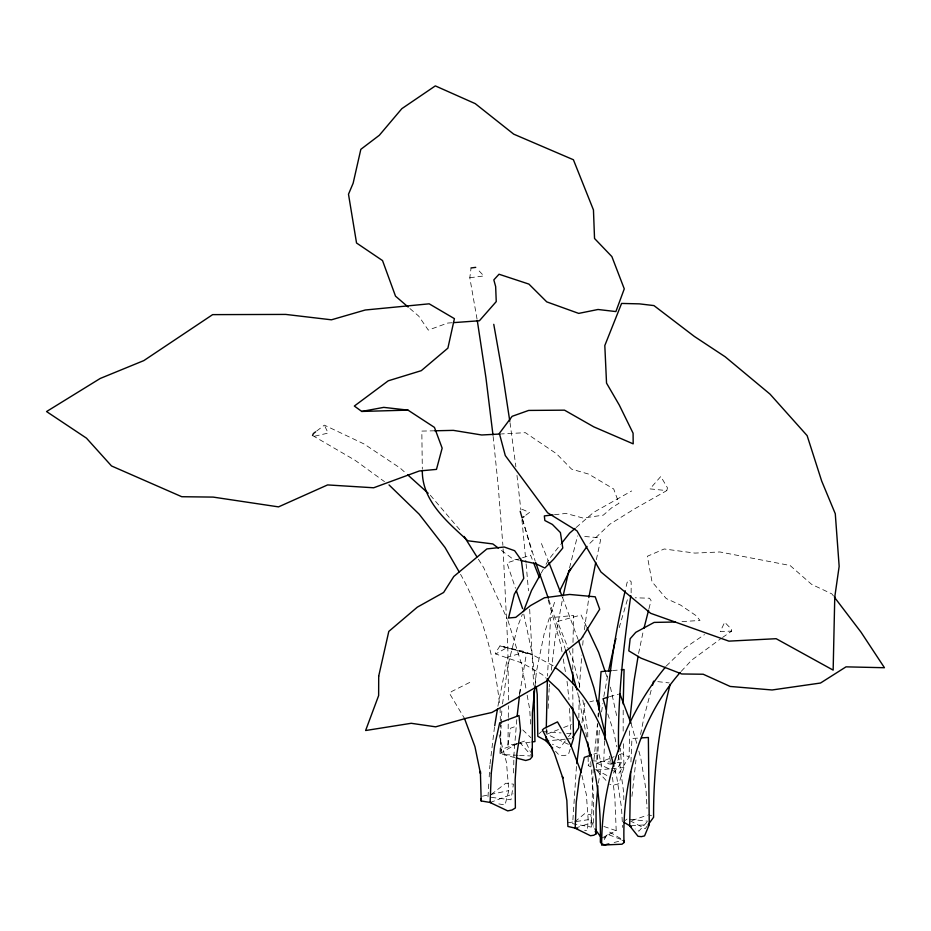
<?xml version="1.0" encoding="UTF-8"?>
<svg xmlns="http://www.w3.org/2000/svg" width="931" height="931" viewBox="0 0 931 931"><rect width="100%" height="100%" fill="white"/><g stroke="black" fill="none" stroke-linecap="round" stroke-linejoin="round"><path stroke-width="0.7" stroke-dasharray="4.66 3.49" d="M572.716 686.461L572.949 706.571M572.74 669.436L572.856 648.151M618.638 755.809L618.638 758.695L617.044 761.884M623.165 731.114L623.2 708.293M516.053 744.02L507.965 745.068L508.279 718.907M508.291 717.452L508.431 705.814M508.501 700.007L507.814 646.451L502.996 546.8M576.452 766.457L572.635 823.656L591.325 827.089L593.152 769.518M546.218 733.698L546.276 729.345M513.621 772.998L513.912 754.866L516.973 717.429M578.838 717.789L579.198 694.84M579.303 687.672L581.828 655.133M631.137 592.826L631.171 581.77L629.228 580.013L627.098 582.48L625.527 589.346M605.988 780.399L596.562 770.077L597.679 723.468M599.331 730.346L597.202 763.304L618.859 773.428L629.123 757.043L629.693 727.588M572.984 642.471L573.624 615.484L550.605 617.625L547.498 676.034M604.603 740.739L603.765 760.813L609.072 764.002L611.551 763.653M630.939 761.942L631.94 738.469L638.794 738.05M514.878 757.613L499.935 753.645L501.181 725.214M501.239 723.794L501.925 708.154M598.005 716.311L598.144 713.449M546.823 732.732L546.974 729.881M548.115 708.468L549.174 688.475M631.94 796.377L635.989 759.905M488.763 784.065L487.984 796.959L510.979 799.787L513.435 784.158L505.777 783.227L490.206 795.249M489.194 776.908L489.881 765.445M581.898 775.337L586.379 794.655L588.171 819.699L587.414 830.883L584.621 830.254M593.99 759.568L597.423 724.132M582.69 645.253L583.434 636.781M535.034 685.938L536.396 671.81L544.146 633.802L555.586 599.285M518.09 755.32L503.729 754.587L501.041 752.271L501.344 749.49L525.282 740.785L530.658 752.236M490.043 764.025L494.489 727.169M519.707 693.77L520.185 689.592L519.23 696.155M598.237 717.091L598.726 712.855M549.243 687.043L549.593 684.238M551.315 670.192L555.26 637.886L562.883 597.12M477.056 319.193L469.806 277.764L471.063 267.965M584.4 629.775L588.834 597.562M502.531 703.883L507.907 665.456L517.811 626.051L522.384 614.204M581.945 722.735L584.831 703.114M601.566 711.936L602.811 703.499M603.847 696.458L608.234 672.45M507.965 745.068L510.7 728.147L514.843 726.692L517.264 726.832M497.899 706.257L507.57 657.181L524.13 652.294L526.399 653.737L519.777 693.246M638.573 653.504L643.274 631.032M598.342 783.064L601.542 765.189L598.552 752.551L593.803 754.168M640.575 734.419L643.973 717.301L651.363 689.499M596.352 559.647L600.6 539.968L599.064 537.699L581.526 536.221M569.563 567.829L577.511 535.895M648.93 608.827L651.06 600.495L649.524 598.226L635.221 597.795M499.144 734.78L506.487 762.442L508.78 790.617L505.033 804.954L498.015 803.779M666.794 490.59L667.492 487.902L660.789 476.474L649.966 488.891L666.794 490.59L634.407 508.954L609.654 524.328L587.88 545.24M619.173 627.692L627.96 597.76M623.444 743.729L623.968 767.563L618.882 783.693L614.53 784.903L609.758 784.53M570.121 749.129L568.434 754.482L564.07 755.693L559.298 755.332L555.528 751.224M590.685 766.865L588.252 765.561L589.393 762.966M604.37 839.587L607.093 834.083L622.56 840.041M541.225 573.042L543.308 569.307M546.078 564.326L548.859 559.333L560.59 544.53M553.107 665.7L531.81 654.435L524.141 651.479L499.982 645.916L495.408 653.015L495.734 653.981L522.535 663.175L542.191 674.51L546.311 678.35M647.441 825.704L645.253 828.706L630.59 821.026M613.389 773.102L621.338 762.733L620.36 748.326M565.315 740.867L559.752 748.105L552.432 744.195M568.504 736.724L570.878 733.628L569.469 708.13M646.836 822.189L638.864 831.185L635.163 828.986M681.213 671.367L691.605 660.184L721.397 638.259M604.114 838.156L609.747 832.105L622.234 839.471M666.247 666.061L684.774 647.999L704.511 634.593M538.933 733.768L541.505 731.533M576.161 527.481L593.582 512.399L631.695 490.951M574.834 821.84L584.703 813.636L590.929 814.776L591.325 827.089M625.062 820.572L627.029 819.047M316.691 431.018L324.372 425.141L364.079 443.982L400.237 468.118L406.684 473.926M525.794 515.204L529.448 512.481L522.64 509.501L520.906 510.293M722.537 637.467L731.673 631.113L731.545 629.275L724.69 622.269L720.268 631.497L731.673 631.113M503.427 646.801L531.81 654.435L506.871 647.685L495.734 653.981M499.935 753.645L517.077 743.601M601.647 838.168L616.206 830.685L614.832 797.052L612.144 774.499M469.748 682.411L451.838 691.396L449.475 693.351L464.476 718.429M558.449 729.567L546.753 734.163L568.41 744.323M563.651 727.518L571.459 724.446M597.202 763.304L614.111 756.705M619.313 754.68L621.908 753.668L629.123 757.043M490.125 802.534L513.097 793.84M631.881 820.572L647.417 815.16M575.172 828.206L592.116 822.469L594.35 828.765M521.151 558.169L506.976 562.941L515.483 588.299M522.5 557.75L530.612 555.225L532.672 560.485M609.444 696.725L618.545 694.177M589.858 701.834L593.617 700.868M614.134 842.508L623.363 840.146M314.655 436.185L328.108 433.09L324.372 425.141M482.444 796.18L508.78 790.617M568.143 822.736L588.171 819.699M469.806 277.764L483.841 275.948L477.545 269.268M517.403 743.846L530.879 742.1M554.422 514.75L565.943 513.423L583.085 518.055L603.3 515.146L611.69 507.791L618.952 503.334L613.704 488.996L588.764 474.135L571.576 469.131L556.459 453.711L525.375 432.682L501.425 433.939M565.233 739.179L547.509 740.832M566.583 739.051L572.006 738.551M612.563 670.564L619.767 669.913M596.562 770.077L610.259 768.82M611.62 768.692L623.968 767.563M452.024 322.743L447.695 323.057L428.318 330.109L418.706 316.109L409.221 307.952M682.027 621.582L699.996 620.465L696.132 615.67L680.549 605.069L666.2 598.517L652.014 581.794L647.371 556.249L664.222 548.976L694.875 553.095L719.884 551.967L790.07 565.489L811.588 584.342L831.86 593.885L833.582 596.143M630.985 825.75L646.719 824.785M434.719 430.797L421.824 431.088L422.313 469.201M519.533 755.39L532.451 756.053M591.953 760.732L611.539 762.07M617.137 762.454L621.338 762.733M542.901 731.626L561.09 732.93M566.688 733.325L570.878 733.628M629.798 819.327L647.72 821.189M657.821 681.632L669.214 682.935M519.417 560.241L512.655 558.821L499.423 548.894M499.982 645.916L506.871 647.685M603.87 826.472L616.206 830.685M648.709 814.706L651.525 815.742M595.572 769.46L610.212 777.245M312.525 435.499L354.874 460.147L384.48 481.618M430.32 495.199L460.368 530.472M522.745 729.904L530.868 737.689M519.533 742.158L530.449 754.599M478.383 559.182L483.631 567.561L507.383 619.243M460.542 574.287C483.014 614.344 494.873 659.672 499.656 705.174M586.518 626.598L581.06 614.995L557.436 621.477L568.55 649.326M569.109 650.664L573.042 660.044L580.444 688.905M541.423 543.529L548.324 561.056M562.394 597.108L578.128 639.504M630.997 723.236L636.967 744.113M522.547 519.44L535.197 561.137M548.778 599.587L565.07 648.43M605.429 672.415L607.687 679.095M610.41 687.113L616.869 716.777M607.757 713.926L613.657 731.452L616.811 746.802M507.989 620.57L521.523 664.036L526.131 689.534M522.524 519.3L531.915 551.897M548.184 599.948L560.858 644.985L562.045 651.979M638.864 751.119L640.772 758.113L646.033 790L647.033 808.434M614.611 768.948L616.753 777.036L621.489 807.608L622.63 827.415M577.651 692.676L587.007 738.062M523.769 614.134L531.752 651.619L536.14 685.903M618.533 755.181L623.723 792.665L623.817 799.741M609.561 756.193L610.969 764.642M527.155 695.201L529.716 709.364L530.705 726.343M563.232 658.962L565.85 674.347M567.037 681.329L569.004 699.635M582.864 700.019L587.694 731.172L587.833 739.773M510.025 422.651L515.879 466.838M516.984 475.38L520.848 509.723M521.93 519.754L526.003 562.452M493.139 436.464L498.12 485.063L502.903 545.368M526.12 563.872L528.471 590.813M590.696 761.663L593.443 795.027L593.536 827.089M529.669 609.27L533.696 685.146M500.063 708.049L500.343 720.885M500.378 722.316L501.041 752.271M588.113 756.973L588.252 765.561"/><path stroke-width="1.4" d="M572.716 683.622L572.728 672.275M618.638 751.492C617.346 699.239 623.467 647.278 630.787 595.654M623.2 704.011L624.073 669.517L621.198 669.773M546.171 736.607L546.113 740.96L552.711 748.14M546.299 727.891L547.393 678.885M578.791 720.664L578.675 727.833L572.74 737.352M665.397 667.166C624.457 716.777 601.682 780.795 601.647 845.104L622.036 844.208L624.003 842.543C622.048 781.784 639.737 718.604 680.27 672.391M630.636 771.659L629.693 825.82L638.026 836.294L641.378 836.655L644.555 835.898L649.256 824.633L648.372 737.468L641.529 737.887M604.673 739.307C606.733 689.277 613.482 639.399 625.213 590.72M598.528 704.848L601.054 671.623L611.132 670.704M597.853 785.811L596.038 808.771L596.131 833.804L593.792 835.247L590.487 835.724L575.172 828.206L576.242 802.219L579.303 778.525L584.319 757.38L591.429 754.971M535.034 685.938L532.427 712.785L532.264 756.67L530.1 759.219L525.736 760.499L516.24 757.974M629.822 720.582L633.883 681.934L638.096 656.343M517.136 716.044L519.382 696.551M599.052 710.039L599.541 705.814L598.517 701.765L596.503 700.508M576.789 763.629L581.328 726.936M588.834 597.562L595.747 562.464M494.722 725.773L497.445 709.05M563.15 595.712L568.876 570.61M608.56 671.042L614.856 642.716M670.145 684.576C658.869 727.833 653.248 772.555 653.597 817.267L648.174 824.703L649.256 824.633M643.984 628.25L648.581 610.212M652.468 685.332L653.574 681.166M615.182 641.308L615.973 638.585M570.971 746.441L573.508 738.411L572.972 708.025M523.397 611.574L531.52 590.498L540.539 574.287M312.525 435.499L313.41 433.543L315.597 431.856M559.333 591.662L570.598 568.794L569.295 571.238L587.03 546.416M561.498 543.39L569.621 533.137L575.067 528.424M523.955 516.577L522.128 517.939L520.208 511.328M471.063 267.965L475.741 267.36M608.141 697.098L603.055 698.75L606.395 709.888M608.851 843.87L604.894 844.883L602.857 844.277M361.752 411.444L383.747 407.371L407.999 410.129L434.451 427.399L442.155 448.16L436.476 469.387L419.357 470.97L373.668 487.774L327.596 484.923L278.52 506.883L213.152 497.096L181.778 496.723L111.522 465.966L86.467 438.152L46.55 411.56L100.222 378.463L143.851 360.588L212.64 314.631L285.724 314.422L331.436 319.81L365.22 310.011L429.179 303.82L454.409 318.646L447.892 348.147L421.289 370.666L388.239 380.814L354.339 406.044L361.752 411.444L407.999 410.129M611.551 763.653L615.263 763.117M532.229 741.926L534.929 741.576L533.94 690.907M552.979 514.913L544.344 515.914L544.844 520.522L552.386 524.444L560.415 532.567L562.79 548.045L553.491 559.38L544.821 568.05L535.662 563.651L520.778 560.52M453.467 322.638L479.418 320.753L496.246 301.597L495.653 286.562L493.826 279.882L499.028 274.238L528.913 284.095L546.753 301.877L578.698 313.398L598.028 309.488L615.891 311.571L624.27 288.866L611.876 256.595L594.537 238.487L593.454 209.952L573.403 159.748L513.703 134.145L475.229 103.632L435.336 85.896L401.843 108.659L379.324 135.286L360.832 149.332L353.14 183.232L348.497 194.218L356.538 243.003L382.525 260.575L395.512 296.151L408.162 307.044M500.017 434.021L481.711 434.986L453.35 430.366L434.719 430.797M675.115 622.013L654.132 622.408L635.768 632.347L630.147 638.736L628.809 650.862L640.924 658.124L681.748 673.974L703.184 674.23L730.172 686.45L772.09 689.976L820.514 683.028L846.023 666.852L884.45 667.725L861 632.149L834.444 597.26M481.129 798.6L481.199 800.963L491.009 802.603M577.651 828.671L567.898 826.46L566.851 800.52L562.429 776.535L562.871 778.223L554.248 752.911L542.401 729.939L543.972 728.508L557.494 721.886L570.947 745.44L581.258 772.567M547.556 741.576L537.792 736.351L537.245 694.468L536.326 687.322M624.084 822.376L631.474 826.786M498.318 548.068L492.813 543.937L467.804 540.771C447.462 521.942 421.976 501.018 422.313 470.562M555.237 667.515C586.914 691.105 604.801 728.659 613.901 766.26M407.755 474.891L428.167 493.255M547.347 679.316L558.67 689.871L572.321 708.84L571.425 707.211C594.595 748.035 601.193 795.877 600.355 842.194L601.833 843.975M389.03 484.923L419.183 514.203L444.995 547.44L459.134 571.843M595.153 829.3L600.832 837.062M464.127 536.454L476.881 556.796M587.124 627.89L598.645 652.375L604.975 671.076M548.859 562.405L561.882 595.782M533.707 563.115L539.398 577.592M619.848 693.804L630.997 723.236M464.476 718.429L474.95 746.662L480.489 773.614L480.384 771.392L481.199 800.963M578.605 640.831L593.908 687.788L605.499 735.094M535.674 562.464L548.312 598.249M595.246 831.29L596.131 833.804M516.426 591.01L522.582 608.583M565.513 649.803L576.952 689.918M493.767 324.337L502.821 375.391L509.804 421.219M477.3 320.625L485.912 377.579L492.988 435.033M587.659 742.228L589.823 756.112M623.851 840.53L624.003 842.543M532.043 748.978L532.451 756.053M378.708 676.104L378.638 695.585L365.615 730.521L411.199 723.294L435.638 726.832L467.013 718.069L491.905 712.471L547.079 680.829L565.047 651.851L581.188 638.969L599.692 609.2L595.223 596.818L569.597 594.444L544.472 597.749L530.495 605.604L515.751 617.358L508.512 618.021L514.331 594.164L523.746 578.326L521.383 560.276L514.645 550.71L504.195 547.009L486.913 548.918L453.816 576.452L443.61 592.488L417.321 607.163L388.797 631.416L378.708 676.104M834.77 596.969L833.152 670.122L776.151 638.701L728.88 641.133L650.664 613.308L600.949 571.983L576.941 530.798L547.603 512.772L505.277 455.538L499.365 433.369L512.143 416.308L528.657 410.431L564.512 410.164L593.792 426.852L633.185 443.854L633.08 433.206L619.301 405.101L606.535 383.118L604.813 345.541L621.582 303.436L639.457 303.867L653.946 305.589L694.34 336.428L725.168 356.782L770.018 394.116L807.13 435.627L821.654 480.978L835.282 513.749L839.157 566.374L834.77 596.969M491.277 773.161L490.125 802.534L507.709 810.889L512.038 810.017L515.367 807.992L515.146 779.724L516.856 753.924L520.522 730.882L518.998 715.508L499.691 722.817L494.477 746.476L491.277 773.161"/></g></svg>
